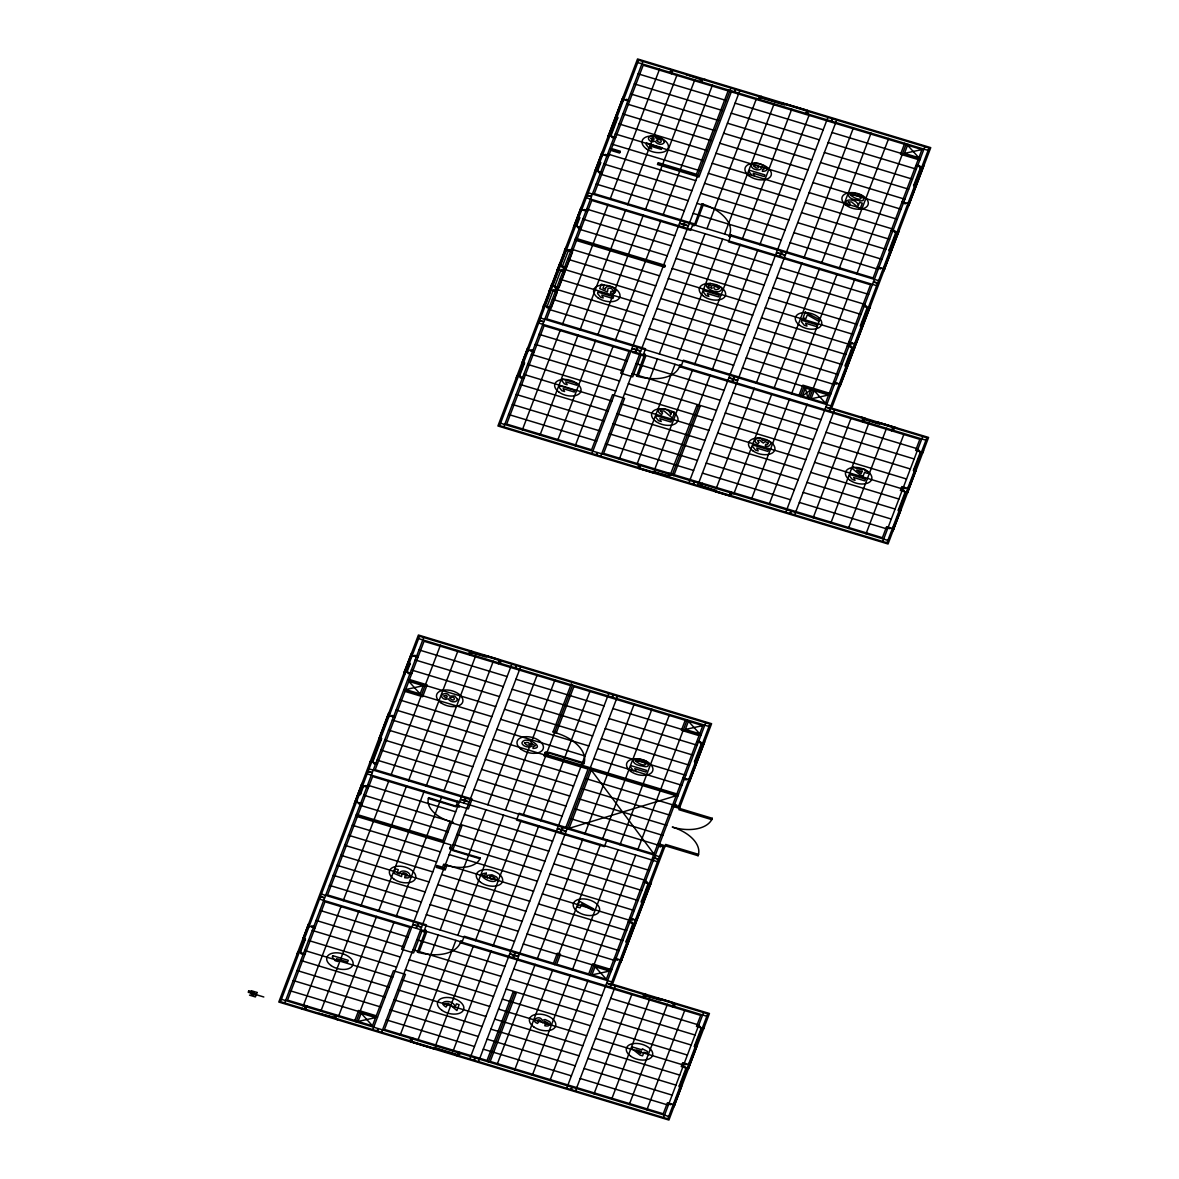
<?xml version="1.0" encoding="UTF-8"?>
<svg xmlns="http://www.w3.org/2000/svg" width="1179" height="1179" viewBox="0 0 1179 1179"><rect width="100%" height="100%" fill="white"/><g stroke="black" fill="none" stroke-linecap="round" stroke-linejoin="round"><path stroke-width="1.5" d="M251.54 992.232L251.23 993.588L253.19 994.177L253.544 992.836M297.889 951.836L278.789 1002.047L668.92 1120.05L681.654 1086.213L679.384 1085.535M370.294 761.487L302.767 939.339L305.037 940.031M517.021 375.777L497.921 425.987L888.052 543.991L900.8 510.153L898.516 509.461M543.696 305.656L521.914 363.279L524.183 363.972M549.856 289.489L551.33 285.613M557.475 269.446L558.949 265.57M565.095 249.417L637.544 58.95L930.747 147.64L831.652 408.111L864.708 418.118M303.386 938.292L307.734 926.871M355.793 800.541L358.224 794.13M379.609 737.921L387.773 716.478M408.199 662.775L410.631 656.364M522.533 362.233L526.88 350.811M544.403 304.624L549.709 290.682M552.023 284.581L557.328 270.639M559.642 264.553L564.947 250.611M577.798 216.965L580.23 210.54M598.755 161.862L601.187 155.451M615.91 116.78L622.158 100.348M303.784 938.41L308.132 926.989M356.176 800.659L358.622 794.248M380.006 738.039L388.156 716.596M408.582 662.907L411.029 656.482M522.916 362.351L527.264 350.929M578.182 217.083L580.628 210.658M599.138 161.98L601.585 155.569M616.293 116.898L622.541 100.466M544.683 305.95L550.829 289.783M552.303 285.907L558.448 269.74M559.922 265.879L566.082 249.712M303.946 939.707L299.599 951.114L300.704 951.453M359.624 793.32L362.071 786.909L363.161 787.233M380.169 739.336L372.019 760.764L373.109 761.103M380.286 739.366L408.759 664.19M523.093 363.633L518.745 375.055L519.836 375.394M578.344 218.366L575.912 224.776L577.003 225.115M599.315 163.262L596.869 169.673L597.959 170.012M616.455 118.18L610.206 134.612L611.312 134.951M299.717 951.158L280.499 1001.678L667.815 1118.827L680.357 1085.83M304.064 939.737L359.742 793.349M362.189 786.938L372.137 760.809M408.877 664.234L419.518 636.247L709.891 724.068L702.109 744.538M518.863 375.099L499.645 425.604L886.947 542.753L921.108 453.296L920.018 452.957M523.211 363.677L576.03 224.821M578.462 218.41L596.987 169.717M599.418 163.306L610.324 134.642M616.573 118.224L638.65 60.173L929.023 148.009L921.241 168.464M299.997 951.247L304.344 939.825M360.022 793.438L362.469 787.027M372.402 760.882L380.566 739.454M406.711 670.718L409.142 664.308M519.128 375.173L523.476 363.751M576.295 224.894L578.742 218.483M597.267 169.791L599.698 163.38M610.604 134.73L616.853 118.298M300.277 952.573L305.464 938.911L303.195 938.233M363.589 786.128L360.302 794.764L358.033 794.071M372.682 762.209L381.687 738.555L379.417 737.862M406.991 672.045L410.277 663.409L408.008 662.716M519.408 376.499L524.611 362.852L522.341 362.174M576.575 226.221L579.862 217.584L577.592 216.907M597.547 171.117L600.833 162.481L598.564 161.803M610.884 136.057L617.973 117.399L615.703 116.721M547.027 306.658L553.187 290.491M554.661 286.615L560.806 270.463M562.28 266.587L568.425 250.42M301.485 952.927L301.146 953.84L303.136 954.445M311.448 926.753L311.801 925.839L313.791 926.443M358.652 802.648L358.313 803.562L360.302 804.166M364.812 786.496L365.151 785.582L367.155 786.187M373.905 762.577L373.551 763.491L375.556 764.095M391.487 716.36L391.826 715.447L393.83 716.051M408.199 672.413L407.86 673.327L409.85 673.931M414.345 656.246L414.699 655.332L416.688 655.937M520.632 376.867L520.278 377.781L522.282 378.385M530.594 350.694L530.933 349.78L532.937 350.384M547.307 306.746L546.953 307.645L548.957 308.25M553.452 290.579L553.806 289.666L555.795 290.27M554.926 286.703L554.587 287.617L556.576 288.221M561.071 270.536L561.425 269.623L563.415 270.227M562.545 266.66L562.206 267.574L564.196 268.178M568.705 250.508L569.044 249.594L571.049 250.199M577.798 226.589L577.445 227.503L579.449 228.107M583.944 210.422L584.298 209.523L586.287 210.127M598.755 171.486L598.416 172.399L600.406 173.004M604.901 155.333L605.254 154.42L607.244 155.024M612.093 136.425L611.754 137.339L613.743 137.943M625.872 100.23L626.211 99.316L628.215 99.92M284.699 1002.946L324.623 897.985L320.423 896.718M423.703 637.515L372.343 772.51L368.157 771.243M503.831 426.872L543.755 321.926L539.569 320.659M642.85 61.441L591.49 196.451L587.304 195.183M357.37 816.62L327.57 894.935L426.43 924.837L423.821 931.675M358.062 814.792L372.608 776.534L457.526 802.221M551.02 307.542L556.945 291.95M558.64 287.499L564.564 271.922M566.259 267.471L572.198 251.879M576.502 240.545L572.301 251.599L564.785 249.314M577.194 238.718L591.755 200.474L690.599 230.377L693.208 223.538M420.107 693.915L423.232 685.721L408.818 681.359L420.107 693.915L405.694 689.553L423.232 685.721M301.986 1009.165L302.325 1008.266M303.224 1005.893L341.335 905.708M343.236 900.697L388.982 780.469M390.883 775.458L440.43 645.222M522.371 429.819L560.482 329.634M562.383 324.623L608.113 204.409M610.015 199.398L659.562 69.163M305.022 1006.439L304.595 1007.573L306.201 1008.06M305.729 1009.298L306.982 1006.011M669.289 69.443L669.628 68.544M670.173 72.376L670.615 71.226L672.222 71.713M671.44 73.761L672.693 70.475M318.964 1013.306L334.379 1017.344M320.85 1011.214L358.961 911.028M360.862 906.032L406.593 785.803M408.509 780.793L458.056 650.557M539.982 435.154L578.093 334.969M580.009 329.958L625.74 209.744M627.641 204.733L677.188 74.483M685.927 74.483L700.915 79.627M468.667 653.77L469.095 652.635L470.701 653.107M469.92 655.156L471.512 650.97M472.926 653.019L484.436 655.804M334.158 1017.904L335.411 1014.603M336.678 1016.003L336.236 1017.138L334.63 1016.652M337.223 1019.82L337.562 1018.936M338.476 1016.549L376.587 916.363M378.488 911.352L424.219 791.138M426.135 786.128L475.668 655.878M557.608 440.489L595.719 340.304M597.635 335.293L643.366 215.064M645.267 210.054L694.814 79.818M699.869 82.368L701.122 79.067M459.574 806.215L459.235 807.114L428.684 797.667L428.375 798.478L455.787 806.76L457.894 801.248M701.829 81.941L702.257 80.806L700.65 80.319M484.201 656.423L484.687 655.141M704.526 80.098L704.865 79.214M486.647 655.73L486.161 657.027L470.966 652.429M354.835 1020.483L358.652 1010.462L376.278 1015.797M356.102 1021.884L394.213 921.698M396.115 916.687L441.845 796.459M443.761 791.463L493.294 661.213M575.234 445.824L613.345 345.639M615.246 340.628L660.992 220.399M662.893 215.389L712.44 85.153M361.172 1013.262L358.048 1021.456L375.585 1017.624L361.172 1013.262L372.461 1025.818L393.403 970.774L405.429 974.414L384.487 1029.444L487.03 1060.466L513.012 992.158L516.225 993.131L490.228 1061.439L663.261 1113.772L667.461 1102.733L674.83 1104.959M498.349 663.762L499.955 659.577M500.309 663.335L500.736 662.2L499.13 661.714M728.46 90.002L696.406 174.241L658.147 162.673L657.455 164.485L698.926 177.042L731.673 90.975M451.631 821.837L450.127 821.63L442.965 840.465L356.456 814.306M372.815 1029.591L412.738 924.645L416.924 925.913L416.025 928.3L319.524 899.105M511.833 664.16L460.473 799.17L464.659 800.438L465.572 798.05M591.961 453.532L631.885 348.586L636.071 349.854L635.157 352.226M730.965 88.101L679.605 223.111L683.805 224.378L684.704 221.991M453.09 823.281L453.429 822.382L363.721 795.177M377 1030.859L377.914 1028.486L281.413 999.291M417.926 923.29L417.027 925.662L412.827 924.395L460.385 799.421L464.57 800.688L463.656 803.061L367.155 773.881M515.12 667.815L516.019 665.428M596.147 454.799L597.046 452.412L500.544 423.232M637.073 347.215L636.159 349.603L631.973 348.336L679.517 223.347L683.702 224.614L682.803 227.002M734.252 91.756L735.165 89.368M377.442 1030.991L378.341 1028.604L668.714 1116.439M418.368 923.422L417.454 925.795L421.64 927.062L520.646 666.828M466 798.183L465.101 800.57L469.286 801.838M515.547 667.948L516.446 665.56M596.574 454.932L597.488 452.544L887.861 540.38M635.599 352.359L636.498 349.986L640.698 351.254L600.774 456.199M637.5 347.348L636.586 349.736L640.786 351.003L688.33 226.014L684.144 224.747L683.231 227.134M685.132 222.124L684.233 224.496L688.418 225.764L739.778 90.768M734.679 91.874L735.593 89.501M381.628 1032.259L421.551 927.313L417.366 926.046L416.452 928.418L706.825 1016.254M445.588 864.693L446.915 865.342A28.679 16.609 14.8 0 0 480.295 857.973L479.986 858.769L452.574 850.472L461.903 825.948L449.877 822.308M421.905 931.086L413.608 952.912L401.582 949.272L409.879 927.46L324.977 901.773L287.558 1000.131L372.461 1025.818M446.915 865.342L445.131 870.028L436.318 867.361L437.011 865.533L442.611 867.228L443.79 864.148L533.542 891.221M641.037 355.026L632.74 376.838L620.714 373.212L629.026 351.386L544.108 325.713L506.69 424.072L591.607 449.744L612.535 394.714L624.561 398.355L603.633 453.384L882.408 537.712L886.608 526.674L893.977 528.899M642.968 355.601L645.561 348.778L546.702 318.875L550.902 307.822L543.386 305.553M420.711 930.732L426.489 932.471L418.869 952.514L417.454 952.087L425.31 931.218M632.224 352.359L645.62 356.412L638.001 376.455L636.586 376.027L644.441 355.159M730.346 236.817L728.769 236.331L729.86 234.636L873.123 277.964L921.978 149.556L643.203 65.228L611.503 148.554L620.316 151.221L619.609 153.049L610.81 150.381L594.349 193.636L695.861 224.349L703.48 204.306L702.08 203.879L694.077 225.837L692.5 225.366M425.693 931.351L426.091 930.319L424.514 929.848M644.839 355.277L645.222 354.26L643.66 353.788M400.153 1035.206L438.264 935.021M440.18 930.01L485.91 809.796M487.811 804.785L537.359 674.535M619.299 459.147L657.41 358.961M659.312 353.951L705.042 233.722M706.958 228.726L756.505 98.476M758.303 99.021L758.731 97.886L760.337 98.373M759.556 100.421L761.148 96.236M410.778 1038.419L410.336 1039.554L411.943 1040.04M411.132 1042.177L412.724 1037.992M417.779 1040.541L455.89 940.356M457.806 935.345L503.536 815.116M505.437 810.12L554.985 679.87M636.925 464.482L675.036 364.296M676.938 359.286L722.668 239.057M724.584 234.046L774.117 103.811M638.723 465.027L638.296 466.162L639.902 466.648M639.092 468.785L640.683 464.6M460.399 941.844L460.783 940.813L462.345 941.284M679.531 365.77L679.929 364.753L681.491 365.225M460.783 941.962L460.488 942.758L700.68 1015.414L696.48 1026.452L703.848 1028.678M679.929 365.888L679.62 366.698L919.826 439.354L915.626 450.393L922.98 452.618M461.652 943.112L464.261 936.273L553.482 963.272L557.284 953.251L560.497 954.224L556.694 964.245L588.719 973.928L592.536 963.906L611.768 969.727M680.799 367.052L683.393 360.214L827.098 403.675M731.039 234.989L728.43 241.813L870.529 284.802L829.294 393.182M782.65 104.356L783.136 103.059M571.343 683.805L552.936 732.233L556.223 732.984A36.873 21.355 14.8 0 1 583.811 763.771L584.121 762.96L548.869 752.305L547.631 755.592M433.238 1048.691L433.739 1047.394L457.747 1054.66M652.385 472.632L652.871 471.335L668.066 475.933M435.405 1045.876L473.516 945.691M475.432 940.68L521.162 820.451M523.063 815.441L572.611 685.205M654.551 469.802L692.662 369.616M694.564 364.606L740.294 244.392M742.195 239.381L791.743 109.146M435.198 1049.281L435.699 1047.998M654.345 473.221L654.831 471.924M556.223 732.984L574.217 685.692M666.106 475.343L654.596 472.558M804.918 110.472L805.198 109.735L785.052 103.767L784.61 104.946L760.602 97.68M667.52 477.377L669.112 473.192M805.611 114.348L807.202 110.163M807.571 113.921L807.998 112.786L806.392 112.3M453.031 1051.196L491.142 951.011M493.043 946L538.788 825.786M540.689 820.776L590.237 690.54M672.177 475.137L710.289 374.951M712.19 369.941L757.92 249.727M759.821 244.716L809.369 114.466M673.784 475.623L700.105 406.401L696.892 405.429L669.937 475.726L668.331 475.24M457.187 1056.104L458.778 1051.919M460.046 1053.319L459.618 1054.453L458.012 1053.967M469.758 1058.919L509.682 953.958L513.867 955.226L512.953 957.613M608.762 693.488L557.402 828.483L561.602 829.751L562.501 827.378M688.89 482.845L728.814 377.899L732.999 379.166L732.1 381.554M827.909 117.414L776.548 252.424L780.734 253.691L781.648 251.304M473.943 1060.186L474.842 1057.799M514.869 952.603L513.956 954.99L509.77 953.723L557.313 828.734L561.499 830.001L560.6 832.389M612.048 697.128L612.947 694.755M693.075 484.112L693.989 481.739M734.001 376.543L733.102 378.931L728.902 377.663L776.445 252.674L780.645 253.942L779.732 256.315M831.18 121.069L832.094 118.681M474.371 1060.319L475.284 1057.931M513.396 957.746L514.295 955.358L518.48 956.626L478.556 1061.586M515.297 952.735L514.383 955.123L518.583 956.39L566.126 831.401L561.941 830.134L561.027 832.507M562.928 827.511L562.029 829.883L566.215 831.151L617.575 696.155M612.476 697.261L613.389 694.888M693.517 484.245L694.416 481.872M732.527 381.687L733.441 379.299L737.627 380.566L697.703 485.512M734.429 376.676L733.53 379.048L737.715 380.316L785.258 255.342L781.073 254.075L780.174 256.447M782.075 251.436L781.161 253.824L785.361 255.091L836.722 120.081M831.622 121.201L832.521 118.814M565.522 828.292L588.041 769.091L543.976 755.768L545.42 751.951L583.811 763.771M568.735 829.264L591.254 770.064L677.763 796.223M700.414 483.685L699.972 484.82L701.579 485.306M700.768 487.443L702.36 483.257M703.273 486.588L714.327 490.611M488.283 1061.866L514.619 992.644M714.061 491.289L714.562 489.992M497.096 1064.534L535.207 964.348M537.108 959.338L582.839 839.109M584.755 834.098L634.287 703.863M716.228 488.46L754.339 388.274M756.255 383.263L801.985 263.05M803.886 258.039L853.434 127.804M716.021 491.879L716.523 490.582L701.328 485.984M729.212 496.035L730.803 491.849M732.056 493.249L731.628 494.384L730.022 493.898M514.722 1069.854L552.833 969.669M554.734 964.673L600.465 844.444M602.381 839.433L651.913 709.198M733.854 493.795L771.965 393.609M773.881 388.598L819.611 268.385M821.512 263.374L871.06 133.124M606.993 839.816L604.385 846.655L516.535 820.083L519.143 813.245L565.861 827.378M532.348 1075.189L570.459 975.004M572.36 969.993L618.091 849.779M619.992 844.768L669.539 714.518M751.48 499.13L789.591 398.944M791.492 393.933L837.237 273.705M839.139 268.694L888.686 138.459M799.053 395.201L802.87 385.179L830.9 393.668M800.305 396.601L804.122 386.579M805.375 387.979L802.265 396.173L810.975 389.674L805.375 387.979L807.866 397.868L810.975 389.674M685.22 720.281L681.403 730.302L699.029 735.637L676.849 793.924M904.706 143.307L900.535 154.243L919.767 160.049M549.974 1080.524L588.085 980.338M589.986 975.328L635.717 855.099M637.618 850.103L687.165 719.853M769.106 504.465L807.217 404.279M809.118 399.268L854.849 279.04M856.765 274.029L906.312 143.794M591.932 974.9L609.469 971.069L606.345 979.263L591.932 974.9L595.056 966.706L611.076 971.555M699.722 733.81L685.308 729.447L688.433 721.253L699.722 733.81L702.831 725.616L573.864 686.605M814.188 390.647L811.078 398.841L828.601 395.009L825.492 403.189L814.188 390.647L830.208 395.496M920.46 158.222L904.455 153.388L907.918 144.28M610.162 969.241L676.156 795.737L569.074 828.351L653.991 854.023L591.254 770.064M566.686 1088.232L606.61 983.286L707.739 1013.866L701.859 1029.326M705.69 722.801L606.699 983.035L610.899 984.303M785.818 512.172L825.742 407.227L926.871 437.807L920.991 453.267M924.837 146.741L873.477 281.752L877.677 283.019L890.219 250.022M617.958 959.293L617.619 960.207L615.615 959.603M631.738 923.083L632.077 922.17L630.087 921.565M633.211 919.207L632.858 920.121L630.868 919.517M646.976 883.012L647.33 882.098L645.326 881.494M661.051 846.006L660.712 846.92L658.707 846.316M676.304 805.935L676.643 805.021L674.653 804.417M686.561 778.951L686.222 779.864L684.218 779.26M700.341 742.755L700.68 741.842L698.69 741.237M837.105 383.219L836.751 384.133L834.761 383.529M850.87 347.024L851.223 346.11L849.219 345.506M852.343 343.148L852.004 344.062L850 343.457M866.123 306.953L866.462 306.039L864.472 305.435M880.934 268.016L880.58 268.93L878.591 268.326M894.699 231.806L895.053 230.892L893.048 230.288M905.708 202.891L905.354 203.805L903.365 203.201M919.473 166.696L919.826 165.782L917.822 165.178M632.946 923.452L625.857 942.109L628.127 942.802M648.199 883.38L641.096 902.038L643.366 902.731M701.549 743.124L694.446 761.781L696.73 762.459M852.093 347.392L844.989 366.05L847.259 366.728M867.331 307.321L860.243 325.979L862.512 326.657M895.922 232.175L888.819 250.832L891.088 251.525M920.681 167.064L913.592 185.722L915.862 186.4M626.977 941.21L633.226 924.778M642.231 901.139L648.479 884.707M695.581 760.882L701.829 744.45M846.124 365.151L852.373 348.719M861.363 325.08L867.611 308.647M889.953 249.933L896.202 233.501M914.712 184.808L920.976 168.391M570.872 1089.499L571.786 1087.126M609.897 986.941L627.257 941.299M633.506 924.867L663.246 846.669M678.5 806.598L695.861 760.956M790.018 513.44L790.917 511.052M829.029 410.867L852.756 348.837L851.665 348.498M852.638 348.807L861.643 325.153M867.891 308.721L877.574 283.255L873.388 281.987L825.845 406.976L830.031 408.243M896.467 233.589L914.992 184.897M627.375 941.328L633.624 924.896L632.533 924.572M695.978 761L702.227 744.568L701.122 744.229M861.761 325.198L868.009 308.765L866.904 308.426M890.337 250.051L896.585 233.619L895.495 233.295M915.11 184.941L921.359 168.509L920.268 168.17M571.314 1089.632L572.213 1087.244M610.324 987.059L611.238 984.686M790.446 513.572L791.345 511.185M829.456 410.999L830.37 408.612M621.289 959.058L627.537 942.625M636.527 918.972L642.776 902.554M689.892 778.715L696.141 762.282M840.421 382.983L846.669 366.551M855.674 342.912L861.923 326.48M884.25 267.78L890.499 251.348M909.024 202.655L915.272 186.223M621.672 959.175L627.935 942.743M636.925 919.089L643.174 902.672M690.275 778.833L696.524 762.4M840.819 383.101L847.067 366.669M856.057 343.03L862.306 326.598M884.648 267.898L890.897 251.466M909.422 202.773L915.67 186.341M651.471 882.216L620.832 962.315M840.126 386.299L870.456 306.098M575.499 1090.899L615.423 985.953M794.631 514.84L834.555 409.879M594.024 1093.847L632.136 993.661M813.171 517.787L851.282 417.602M861.304 417.086L896.556 427.741M642.747 996.874L643.189 995.739L644.795 996.226M861.893 420.815L862.321 419.68L863.927 420.166M644.014 998.274L645.606 994.089M657.956 843.589L698.071 855.718L698.572 854.377L665.678 844.429L612.52 984.185L709.449 1013.498L703.686 1028.633M672.192 806.185L712.293 818.314L711.792 819.656L678.883 809.693L711.6 723.7L418.412 635.009L378.99 738.968L381.259 739.66M863.146 422.215L864.738 418.029M647.006 996.122L658.53 998.908M611.65 1099.182L649.762 998.996M830.797 523.122L868.908 422.937M658.295 999.541L658.781 998.245M877.427 423.467L877.928 422.185L928.595 437.438L922.833 452.574M660.741 998.834L660.255 1000.131L645.06 995.533M879.873 422.775L879.387 424.072L864.192 419.473M629.277 1104.517L667.388 1004.331M848.423 528.443L886.534 428.257M671.735 1002.99L672.015 1002.253L660.697 998.952M672.443 1006.866L674.034 1002.681M891.589 430.807L893.181 426.621M674.403 1006.453L674.83 1005.304L673.224 1004.832M893.535 430.379L893.977 429.244L892.37 428.758M646.903 1109.837L685.014 1009.651M866.034 533.778L904.146 433.592M663.615 1117.559L703.539 1012.599M882.762 541.485L922.685 436.539M671.072 1103.824L670.718 1104.738L668.729 1104.133M684.837 1067.614L685.191 1066.715L683.186 1066.111M686.311 1063.753L685.972 1064.666L683.967 1064.062M700.09 1027.543L700.429 1026.629L698.44 1026.025M890.204 527.75L889.865 528.664L887.861 528.059M903.984 491.555L904.322 490.641L902.333 490.037M905.457 487.679L905.104 488.592L903.114 487.988M919.222 451.483L919.576 450.57L917.571 449.965M686.06 1067.982L678.957 1086.64L681.226 1087.333M701.299 1027.911L694.21 1046.569L696.48 1047.261M905.192 491.923L898.103 510.581L900.373 511.273M920.445 451.852L913.342 470.509L915.611 471.187M680.091 1085.741L686.34 1069.309M695.33 1045.67L701.579 1029.238M899.223 509.682L905.472 493.249M914.477 469.61L920.725 453.178M686.605 1069.397L695.61 1045.758M680.475 1085.859L686.723 1069.427L685.633 1069.102M695.728 1045.788L701.977 1029.355L700.871 1029.031M674.388 1103.588L680.637 1087.156M689.641 1063.517L695.89 1047.085M893.535 527.514L899.783 511.096M908.773 487.443L915.022 471.01M674.786 1103.706L681.035 1087.274M690.024 1063.635L696.273 1047.203M893.918 527.632L900.181 511.214M909.171 487.561L915.42 471.128M688.448 1068.705L696.892 1046.141L694.623 1045.464M907.579 492.645L916.039 470.082L913.769 469.389M904.455 153.388L921.978 149.556M685.308 729.447L702.831 725.616M784.978 103.988L805.065 110.06M762.71 97.872L782.797 103.958M637.751 62.561L928.124 150.396M638.134 73.85L726.249 100.495M735.062 103.162L823.178 129.823M831.991 132.49L920.121 159.136M923.82 165.841L908.567 205.912M915.877 165.605L923.231 167.831M634.317 83.871L722.432 110.517M731.245 113.184L819.376 139.844M828.189 142.512L916.304 169.157M630.5 93.878L718.63 120.538M727.443 123.205L815.559 149.851M824.372 152.518L912.502 179.179M914.02 184.602L916.289 185.295M622.998 97.194L607.76 137.265M622.099 99.095L629.468 101.32M621.952 100.289L623.249 100.672M626.697 103.899L714.813 130.56M723.626 133.227L811.756 159.872M820.569 162.54L908.685 189.2M622.88 113.921L711.011 140.581M719.824 143.234L807.939 169.894M816.752 172.561L904.868 199.222M908.316 202.449L909.613 202.832M902.097 201.801L909.466 204.026M615.276 117.826L617.56 118.519M619.078 123.942L707.194 150.588M716.007 153.255L804.122 179.915M812.935 182.583L901.065 209.228M615.261 133.964L703.377 160.609M712.19 163.277L800.32 189.937M809.133 192.604L897.248 219.25M608.335 135.29L615.703 137.516M611.444 143.971L699.574 170.631M708.387 173.298L796.503 199.944M805.316 202.611L893.446 229.271M899.046 230.966L883.793 271.037M891.103 230.716L898.457 232.956M609.543 148.981L619.962 152.135M657.794 163.586L697.673 175.642M602.042 152.297L594.422 172.34M607.642 153.992L695.757 180.652M704.57 183.32L792.701 209.965M801.514 212.633L889.629 239.293M601.143 154.184L608.511 156.424M600.995 155.392L602.292 155.775M889.246 249.727L891.516 250.405M603.825 164.014L691.955 190.674M700.768 193.327L788.884 219.987M797.697 222.654L885.812 249.314M598.136 162.908L600.406 163.601M594.997 170.351L602.366 172.576M600.023 174.035L688.138 200.681M696.951 203.348L785.067 230.008M793.88 232.676L882.01 259.321M883.543 267.559L884.839 267.957M877.323 266.926L884.692 269.151M596.206 184.057L684.321 210.702M693.134 213.37L781.264 240.03M790.077 242.697L878.193 269.343M588.203 192.796L878.576 280.631M587.201 195.434L591.401 196.701L543.843 321.675L539.658 320.408M586.302 197.807L876.675 285.642M581.07 207.401L573.451 227.444M586.685 209.096L674.801 235.756M683.614 238.423L771.729 265.069M780.542 267.736L868.672 294.396M580.186 209.287L587.54 211.513M580.039 210.481L581.321 210.879M582.868 219.117L670.984 245.763M679.797 248.43L767.927 275.09M776.74 277.758L864.855 304.403M577.165 218.012L579.449 218.704M862.512 305.862L869.881 308.087M574.04 225.454L581.394 227.68M579.051 229.139L667.181 255.784M675.994 258.452L764.11 285.112M772.923 287.779L861.053 314.425M575.588 238.232L665.324 265.378L664.632 267.206L574.895 240.059M860.655 324.859L862.925 325.551M575.249 239.145L664.971 266.292M672.177 268.473L760.308 295.133M769.121 297.786L857.236 324.446M565.832 247.472L542.959 307.586M571.432 249.167L659.562 275.827M668.375 278.495L756.491 305.14M765.304 307.807L853.419 334.468M568.322 250.714L572.552 251.982L566.613 267.574L562.383 266.292M564.358 250.434L565.655 250.818M854.967 342.706L856.263 343.089M848.747 342.057L856.101 344.283M567.63 259.188L655.745 285.849M664.558 288.501L752.674 315.161M761.487 317.829L849.617 344.489M847.274 345.933L854.628 348.159M559.052 264.361L560.349 264.759M558.64 265.481L566.156 267.751L564.682 271.627L557.166 269.357M563.813 269.21L651.928 295.855M660.741 298.523L748.871 325.183M757.684 327.85L845.8 354.496M560.688 270.743L564.918 272.025L558.993 287.617L554.764 286.335M556.739 270.463L558.035 270.861M845.417 364.93L847.686 365.623M559.996 279.231L648.126 305.877M656.939 308.544L745.054 335.204M753.867 337.872L841.998 364.517M551.433 284.404L552.73 284.802M551.006 285.524L558.537 287.794L557.063 291.67L549.532 289.386M556.193 289.238L644.309 315.898M653.122 318.566L741.252 345.211M750.065 347.879L838.181 374.539M553.069 290.786L557.299 292.068L551.374 307.645L547.144 306.363M549.119 290.506L550.401 290.889M839.713 382.777L841.01 383.16M833.494 382.129L840.863 384.369M552.376 299.26L640.506 325.92M649.32 328.587L737.435 355.233M746.248 357.9L834.364 384.56M543.814 304.447L545.111 304.83M548.574 309.281L636.689 335.941M645.502 338.594L733.618 365.254M742.431 367.922L830.561 394.582M540.572 318.035L830.944 405.856M879.843 422.893L891.118 426.297M879.755 423.114L891.029 426.518M866.3 419.665L877.589 423.069M538.656 323.046L925.972 440.194M539.039 334.32L627.154 360.98M635.967 363.648L724.098 390.308M732.911 392.961L821.026 419.621M829.839 422.288L917.969 448.948M923.57 450.643L893.078 530.786M535.222 344.342L623.352 371.002M632.165 373.669L720.281 400.315M729.094 402.982L817.224 429.642M826.037 432.31L914.152 458.955M527.72 347.658L516.284 377.722M526.821 349.544L534.19 351.784M526.674 350.752L527.971 351.136M531.42 354.363L619.535 381.023M628.348 383.691L716.478 410.336M725.291 413.004L813.407 439.664M822.22 442.331L910.35 468.977M527.602 364.385L615.733 391.03M624.546 393.698L712.661 420.358M721.474 423.025L809.605 449.671M818.403 452.338L906.533 478.998M908.066 487.236L909.363 487.62M909.215 488.813L901.847 486.588L900.373 490.464L907.742 492.689M523.8 374.406L611.916 401.052M620.729 403.719L708.844 430.379M717.657 433.047L805.788 459.692M814.601 462.36L902.716 489.02M516.874 375.733L524.228 377.958M904.765 493.043L905.87 493.367M519.983 384.413L608.099 411.073M616.912 413.741L705.042 440.401M713.855 443.053L801.971 469.714M810.784 472.381L898.914 499.041M516.166 394.434L604.296 421.095M613.109 423.762L701.225 450.407M710.038 453.075L798.168 479.735M806.981 482.403L895.097 509.048M512.364 404.456L600.479 431.116M609.292 433.784L697.423 460.429M706.236 463.096L794.351 489.757M803.164 492.409L891.295 519.069M892.827 527.308L894.124 527.691M508.547 414.477L596.677 441.123M605.49 443.79L693.606 470.45M702.419 473.118L790.549 499.763M799.347 502.431L887.478 529.091M641.229 468.888L652.503 472.293M716.154 491.54L727.428 494.959M641.14 469.109L652.429 472.514M716.066 491.761L727.355 495.18M486.603 655.833L497.892 659.253M486.529 656.069L497.803 659.474M418.604 638.62L708.977 726.456M570.651 685.633L424.057 641.288L375.202 769.71L472.145 799.023L468.387 808.882L456.361 805.257M418.987 649.909L507.117 676.569M515.93 679.237L604.046 705.882M612.859 708.55L700.974 735.21M411.486 653.225L403.704 673.209L405.267 673.695M704.674 741.915L689.435 781.986M410.587 655.111L417.956 657.337M696.73 741.665L704.099 743.89M410.439 656.305L411.736 656.703M415.185 659.931L503.3 686.591M512.113 689.243L600.229 715.904M609.042 718.571L697.172 745.216M407.58 663.836L409.85 664.529M411.368 669.952L499.483 696.597M508.296 699.265L596.427 725.925M605.24 728.593L693.355 755.238M406.313 670.6L407.403 670.939M404.441 671.278L411.81 673.504M694.873 760.661L697.143 761.354M409.511 679.531L427.137 684.866L422.627 696.715L405.001 691.38M407.551 679.959L495.681 706.619M504.494 709.286L592.61 735.947M601.423 738.599L689.553 765.259M553.275 731.334L556.473 732.306M403.749 689.98L491.864 716.64M500.677 719.308L588.807 745.953M597.62 748.621L685.736 775.281M689.184 778.508L690.467 778.892M682.965 777.86L690.319 780.1M399.932 700.002L488.062 726.662M496.875 729.329L584.99 755.975M593.803 758.642L681.919 785.302M545.081 752.85L548.294 753.823M547.881 754.914L678.456 794.41M396.129 710.023L484.245 736.669M493.058 739.336L678.117 795.309M390.028 713.767L388.466 713.295L369.558 763.432M387.729 715.226L395.083 717.451M387.567 716.419L388.864 716.817M392.312 720.045L480.428 746.69M489.241 749.358L577.371 776.018M586.184 778.685L679.9 807.025M388.495 730.052L476.625 756.712M485.439 759.379L573.554 786.039M582.367 788.692L670.497 815.352M384.693 740.073L472.808 766.733M481.621 769.401L569.752 796.046M578.565 798.714L666.68 825.374M380.876 750.095L469.006 776.755M477.819 779.422L565.935 806.068M574.748 808.735L662.863 835.395M377.074 760.116L465.189 786.761M474.002 789.429L562.118 816.089M570.931 818.757L664.661 847.097M370.147 761.442L377.501 763.668M369.071 768.87L659.444 856.691M654.345 857.811L658.53 859.078M368.069 771.493L372.255 772.761L324.711 897.75L320.526 896.482M469.198 802.074L464.998 800.806L464.099 803.194L657.528 861.702M654.242 858.047L658.442 859.329M361.938 783.46L354.319 803.503M367.539 785.155L455.669 811.815M464.467 814.483L552.597 841.128M561.41 843.796L649.526 870.456M361.039 785.361L368.408 787.587M358.46 792.966L360.73 793.644M460.665 824.504L548.78 851.15M557.593 853.817L645.724 880.477M643.38 881.921L650.734 884.147M647.772 884.501L648.863 884.825M355.601 800.482L356.883 800.88M354.894 801.514L362.262 803.739M359.919 805.198L448.035 831.858M456.848 834.511L544.978 861.171M553.791 863.839L641.907 890.499M641.523 900.918L643.793 901.611M356.102 815.22L444.232 841.865M453.045 844.532L541.161 871.193M549.974 873.86L638.104 900.505M355.763 816.133L451.085 844.96L449.597 848.88L480.295 857.973M449.936 847.996L453.149 848.968M352.3 825.241L440.415 851.886M449.228 854.554L537.359 881.214M546.157 883.867L634.287 910.527M635.82 918.765L637.117 919.148M629.601 918.132L636.969 920.357M348.483 835.248L436.613 861.908M542.355 893.888L630.47 920.548M443.451 865.047L446.664 866.02M628.127 921.993L635.496 924.218M436.672 866.447L443.879 868.628M344.666 845.269L432.796 871.929M441.609 874.597L529.725 901.242M538.538 903.91L626.668 930.57M626.27 941.004L628.554 941.682M340.864 855.291L428.979 881.951M437.792 884.604L525.922 911.264M534.735 913.931L622.851 940.577M337.047 865.312L425.177 891.958M433.99 894.625L522.105 921.285M530.918 923.953L619.049 950.598M620.581 958.836L621.878 959.234M614.362 958.203L621.731 960.428M333.244 875.319L421.36 901.979M430.173 904.647L518.303 931.307M527.101 933.96L615.232 960.62M329.427 885.341L417.558 912.001M426.356 914.668L514.486 941.314M523.299 943.981L611.415 970.641M321.425 894.095L611.798 981.93M660.608 999.173L671.897 1002.592M319.907 910.394L408.022 937.04M416.835 939.707L504.951 966.367M513.764 969.035L601.894 995.68M610.707 998.348L698.823 1025.008M704.423 1026.703L673.931 1106.845M316.09 920.416L404.205 947.061M413.018 949.729L501.149 976.389M509.962 979.056L598.077 1005.702M606.89 1008.369L695.02 1035.029M308.589 923.732L297.152 953.782M307.69 925.618L315.058 927.844M307.542 926.812L308.839 927.195M312.273 930.423L400.403 957.083M409.216 959.75L497.332 986.396M506.145 989.063L594.275 1015.723M603.088 1018.391L691.203 1045.036M308.471 940.444L396.586 967.104M405.399 969.772L493.529 996.417M502.342 999.085L590.458 1025.745M599.271 1028.412L687.386 1055.058M688.934 1063.296L690.231 1063.694M690.069 1064.888L682.715 1062.662L681.241 1066.538L688.61 1068.764M304.654 950.466L392.784 977.126M401.597 979.778L489.712 1006.439M498.525 1009.106L586.641 1035.766M595.454 1038.419L683.584 1065.079M297.727 951.792L305.096 954.017M300.851 960.487L388.967 987.132M397.78 989.8L485.895 1016.46M494.708 1019.128L582.839 1045.773M591.652 1048.44L679.767 1075.101M297.034 970.509L385.15 997.154M393.963 999.821L482.093 1026.482M490.906 1029.149L579.022 1055.794M587.835 1058.462L675.965 1085.122M293.217 980.515L381.348 1007.175M390.161 1009.843L478.276 1036.488M487.089 1039.156L575.219 1065.816M584.032 1068.483L672.148 1095.129M673.695 1103.367L674.977 1103.765M289.415 990.537L377.531 1017.197M386.344 1019.864L474.474 1046.51M483.287 1049.177L571.402 1075.837M580.215 1078.505L668.331 1105.15M251.569 992.291L253.529 992.88M435.537 1048.396L455.639 1054.468M251.274 993.204L263.816 996.992M413.284 1042.28L433.371 1048.352M413.195 1042.501L433.282 1048.573M907.565 145.194L918.854 157.735M595.056 966.706L606.345 979.263M751.922 175.288L748.96 171.618L749.476 170.262L764.95 174.934L764.316 176.614L753.189 173.254L754.604 176.098M633.506 770.712L630.544 767.043L631.06 765.687L646.534 770.359L645.9 772.039L634.774 768.679L636.174 771.523M679.458 366.654A36.873 21.355 14.8 0 1 636.586 376.027M702.08 203.879A36.873 21.355 14.8 0 1 729.698 234.577M450.172 821.542A28.679 16.609 14.8 0 1 428.684 797.667M698.071 855.718A34.412 19.94 14.8 0 0 672.281 827.068A34.412 19.94 14.8 0 0 712.293 818.314M460.326 942.714A36.873 21.355 14.8 0 1 417.454 952.087M524.522 742.976C529.445 749.21 532.333 740.294 524.522 742.976M753.867 165.885C758.804 172.119 761.693 163.203 753.867 165.885M494.826 878.163C489.152 882.909 486.559 871.974 494.826 878.163M719.146 288.457C713.487 293.203 710.878 282.267 719.146 288.457M547.822 1022.945L546.923 1024.124L545.096 1024.035L544.816 1025.759L545.789 1025.936A4.804 2.785 14.8 0 0 548.309 1025.804L550.401 1023.578A5.188 3.006 14.8 0 0 549.635 1021.677L545.155 1019.511L542.207 1020.336C539.717 1014.235 529.563 1020.646 537.506 1023.416L538.567 1022.001L536.917 1020.277L538.995 1019.835A1.945 1.12 14.8 0 1 540.557 1021.191L542.782 1022.738L544.683 1021.25L547.822 1022.945M768.354 443.23L767.455 444.409L765.613 444.321L765.348 446.045L766.306 446.222A4.804 2.785 14.8 0 0 768.841 446.089L770.933 443.849A5.188 3.006 14.8 0 0 770.167 441.948L765.687 439.782L762.739 440.622C760.249 434.52 750.08 440.917 758.038 443.702L759.084 442.287L757.449 440.563L759.527 440.121A1.945 1.12 14.8 0 1 761.089 441.477L763.314 443.024L765.215 441.536L768.354 443.23M450.098 697.806L450.083 698.395C455.448 703.509 456.067 694.785 450.098 697.806M656.983 140.213L656.968 140.817C662.333 145.931 662.952 137.206 656.983 140.213M635.54 761.089C647.433 770.241 650.852 760.131 635.54 761.089M850.781 195.287C862.66 204.453 866.079 194.343 850.781 195.287M445.043 1003.55L447.003 1005.481L446.075 1007.058C435.493 1000.824 453.886 998.421 455.123 1007.175L456.391 1003.845L459.132 1004.67L456.907 1010.55L448.388 1003.388L445.043 1003.55M660.608 411.073L662.554 412.989L661.625 414.581C651.044 408.347 669.451 405.93 670.689 414.699L671.956 411.353L674.697 412.193L672.457 418.073L663.954 410.911L660.608 411.073M848.202 202.081L850.147 203.996L849.219 205.588C838.637 199.354 857.03 196.937 858.283 205.706L859.55 202.361L862.291 203.201L860.051 209.081L851.547 201.918L848.202 202.081M444.026 695.964C446.738 701.063 449.464 693.385 444.026 695.964M650.911 138.385C653.638 143.47 656.349 135.806 650.911 138.385M399.578 872.622L399.637 873.919L397.117 872.858L398.325 869.689L395.554 868.864L393.86 873.3L401.553 876.586L402.172 873.212C404.986 871.252 410.616 876.734 405.031 875.997L404.692 877.751L407.374 877.928A4.76 2.756 14.8 0 0 409.319 877.161C412.414 872.46 402.157 868.761 399.578 872.622M605.431 287.956L605.49 289.253L602.97 288.192L604.179 285.023L601.423 284.198L599.728 288.634L607.421 291.92L608.025 288.546C610.855 286.585 616.484 292.068 610.884 291.331L610.56 293.085L613.227 293.262A4.76 2.756 14.8 0 0 615.173 292.495C618.282 287.794 608.01 284.095 605.431 287.956M486.352 873.226L486.043 874.936L484.201 875.054A2.019 1.164 14.8 0 0 484.451 876.528L487.782 878.06L486.986 876.572A4.377 2.535 14.8 0 1 487.797 875.231L491.997 874.803L496.58 877.014A4.79 2.771 14.8 0 1 497.361 878.856C494.104 887.05 472.956 873.344 486.352 873.226M533.306 746.69L532.996 748.4C546.378 748.326 525.244 734.561 521.973 742.77A4.79 2.771 14.8 0 0 522.769 744.612C524.522 747.442 534.293 748.459 531.567 743.566L535.354 745.688L533.306 746.69M710.672 283.505L710.377 285.23L708.535 285.347A2.019 1.164 14.8 0 0 708.785 286.821L712.101 288.339L711.305 286.865A4.377 2.535 14.8 0 1 712.116 285.524L716.331 285.097L720.9 287.308A4.79 2.771 14.8 0 1 721.695 289.15C718.438 297.344 697.29 283.638 710.672 283.505M762.651 169.599L762.356 171.309C775.738 171.235 754.589 157.47 751.318 165.694A4.79 2.771 14.8 0 0 752.128 167.521C753.867 170.351 763.638 171.368 760.927 166.475L764.714 168.597L762.651 169.599M633.094 760.337C633.506 765.422 641.243 765.657 645.149 766.659A4.745 2.741 14.8 0 0 647.964 766.129C651.132 760.499 639.313 759.011 635.452 758.834A4.23 2.446 14.8 0 0 633.432 759.777L633.094 760.337M848.335 194.55C848.733 199.619 856.485 199.855 860.39 200.872A4.745 2.741 14.8 0 0 863.19 200.327C866.359 194.712 854.539 193.223 850.678 193.047A4.23 2.446 14.8 0 0 848.659 193.975L848.335 194.55M457.585 699.324C456.509 703.48 449.7 702.065 448.3 698.823L445.647 699.324A4.2 2.432 14.8 0 1 443.142 698.454C437.763 694.49 447.799 691.027 449.376 696.023L454.711 696.037L457.585 699.324M664.484 141.745C663.409 145.901 656.585 144.486 655.185 141.244L652.532 141.745A4.2 2.432 14.8 0 1 650.027 140.876C644.648 136.911 654.684 133.448 656.261 138.444L661.596 138.459L664.484 141.745M248.681 990.905L248.253 992.291L250.847 993.072L251.186 991.657L248.681 990.905M257.096 992.482L255.401 996.933L249.535 995.15L256.256 994.708L251.23 990.699L257.096 992.482M332.787 955.683L332.272 957.039L335.219 960.708L337.901 961.519L336.487 958.674L347.613 962.035L348.262 960.354L332.787 955.683M646.534 143.027L646.018 144.398L648.966 148.053L651.648 148.863L650.233 146.019L661.36 149.394L661.994 147.714L646.534 143.027M559.45 385.68L558.934 387.036L561.882 390.706L564.564 391.516L563.149 388.672L574.276 392.032L574.91 390.352L559.45 385.68M562.029 378.872L561.513 380.242L564.476 383.897L567.143 384.708L565.728 381.863L576.855 385.238L577.504 383.558L562.029 378.872M598.092 292.141L597.576 293.512L600.524 297.167L603.206 297.978L601.791 295.133L612.918 298.508L613.552 296.828L598.092 292.141M656.113 415.686L655.598 417.057L658.56 420.711L661.227 421.522L659.827 418.678L670.954 422.038L671.588 420.372L656.113 415.686M703.73 290.55L703.2 291.906L706.162 295.575L708.844 296.386L707.429 293.542L718.556 296.902L719.19 295.222L703.73 290.55M579.493 901.272L577.297 907.005L580.053 907.845L581.498 904.028L592.949 910.424L593.568 908.817L579.493 901.272M753.042 445.058L752.526 446.414L755.474 450.083L758.156 450.894L756.741 448.049L767.868 451.41L768.502 449.73L753.042 445.058M801.867 320.261L801.352 321.616L804.314 325.286L806.981 326.097L805.581 323.252L816.708 326.612L817.342 324.932L801.867 320.261M805.286 312.096L803.105 317.829L805.846 318.654L807.291 314.837L818.742 321.248L819.361 319.627L805.286 312.096M632.18 1046.908L631.635 1048.323L639.976 1055.072L642.555 1055.853L643.926 1052.272L647.02 1053.215L647.639 1051.58L642.363 1048.779L641.951 1049.855L632.18 1046.908M849.926 474.489L849.411 475.859L852.358 479.514L855.04 480.325L853.625 477.48L864.752 480.855L865.386 479.175L849.926 474.489M852.756 467.076L852.211 468.476L860.552 475.24L863.131 476.021L864.502 472.44L867.597 473.368L868.216 471.747L865.121 470.819L865.533 469.728L862.94 468.933L862.527 470.023L852.756 467.076M641.332 1051.491L640.565 1053.495L636.071 1049.899L641.332 1051.491M861.908 471.644L861.142 473.663L856.632 470.053L861.908 471.644M646.328 148.76A13.514 7.826 14.8 0 0 668.139 148.274A13.514 7.826 14.8 0 0 651.176 136.042A13.514 7.826 14.8 0 0 646.328 148.76M799.671 325.301A13.514 7.826 14.8 0 0 821.483 324.8A13.514 7.826 14.8 0 0 804.505 312.568A13.514 7.826 14.8 0 0 799.671 325.301M846.213 205.323A13.514 7.826 14.8 0 0 868.024 204.822A13.514 7.826 14.8 0 0 851.061 192.604A13.514 7.826 14.8 0 0 846.213 205.323M703.554 296.224A13.514 7.826 14.8 0 0 725.35 295.723A13.514 7.826 14.8 0 0 708.387 283.505A13.514 7.826 14.8 0 0 703.554 296.224M749.284 176.01A13.514 7.826 14.8 0 0 771.081 175.509A13.514 7.826 14.8 0 0 754.118 163.277A13.514 7.826 14.8 0 0 749.284 176.01M597.915 297.786A13.514 7.826 14.8 0 0 619.727 297.285A13.514 7.826 14.8 0 0 602.764 285.067A13.514 7.826 14.8 0 0 597.915 297.786M849.779 480.104A13.514 7.826 14.8 0 0 871.59 479.602A13.514 7.826 14.8 0 0 854.613 467.37A13.514 7.826 14.8 0 0 849.779 480.104M752.836 450.776A13.514 7.826 14.8 0 0 774.647 450.275A13.514 7.826 14.8 0 0 757.684 438.057A13.514 7.826 14.8 0 0 752.836 450.776M655.907 421.463A13.514 7.826 14.8 0 0 677.719 420.962A13.514 7.826 14.8 0 0 660.756 408.73A13.514 7.826 14.8 0 0 655.907 421.463M558.979 392.135A13.514 7.826 14.8 0 0 580.775 391.634A13.514 7.826 14.8 0 0 563.813 379.417A13.514 7.826 14.8 0 0 558.979 392.135M630.632 1056.163A13.514 7.826 14.8 0 0 652.444 1055.662A13.514 7.826 14.8 0 0 635.481 1043.43A13.514 7.826 14.8 0 0 630.632 1056.163M533.704 1026.835A13.514 7.826 14.8 0 0 555.515 1026.349A13.514 7.826 14.8 0 0 538.538 1014.117A13.514 7.826 14.8 0 0 533.704 1026.835M577.533 911.632A13.514 7.826 14.8 0 0 599.345 911.131A13.514 7.826 14.8 0 0 582.367 898.899A13.514 7.826 14.8 0 0 577.533 911.632M630.853 771.449A13.514 7.826 14.8 0 0 652.665 770.948A13.514 7.826 14.8 0 0 635.702 758.731A13.514 7.826 14.8 0 0 630.853 771.449M441.771 1010.211A13.514 7.826 14.8 0 0 463.583 1009.71A13.514 7.826 14.8 0 0 446.605 997.478A13.514 7.826 14.8 0 0 441.771 1010.211M480.59 882.305A13.514 7.826 14.8 0 0 502.401 881.804A13.514 7.826 14.8 0 0 485.439 869.586A13.514 7.826 14.8 0 0 480.59 882.305M521.324 749.402A13.514 7.826 14.8 0 0 543.136 748.901A13.514 7.826 14.8 0 0 526.173 736.683A13.514 7.826 14.8 0 0 521.324 749.402M331.019 965.542A13.514 7.826 14.8 0 0 352.83 965.041A13.514 7.826 14.8 0 0 335.868 952.809A13.514 7.826 14.8 0 0 331.019 965.542M393.712 878.93A13.514 7.826 14.8 0 0 415.509 878.429A13.514 7.826 14.8 0 0 398.546 866.197A13.514 7.826 14.8 0 0 393.712 878.93M440.828 702.713A13.514 7.826 14.8 0 0 462.64 702.212A13.514 7.826 14.8 0 0 445.677 689.98A13.514 7.826 14.8 0 0 440.828 702.713"/></g></svg>
